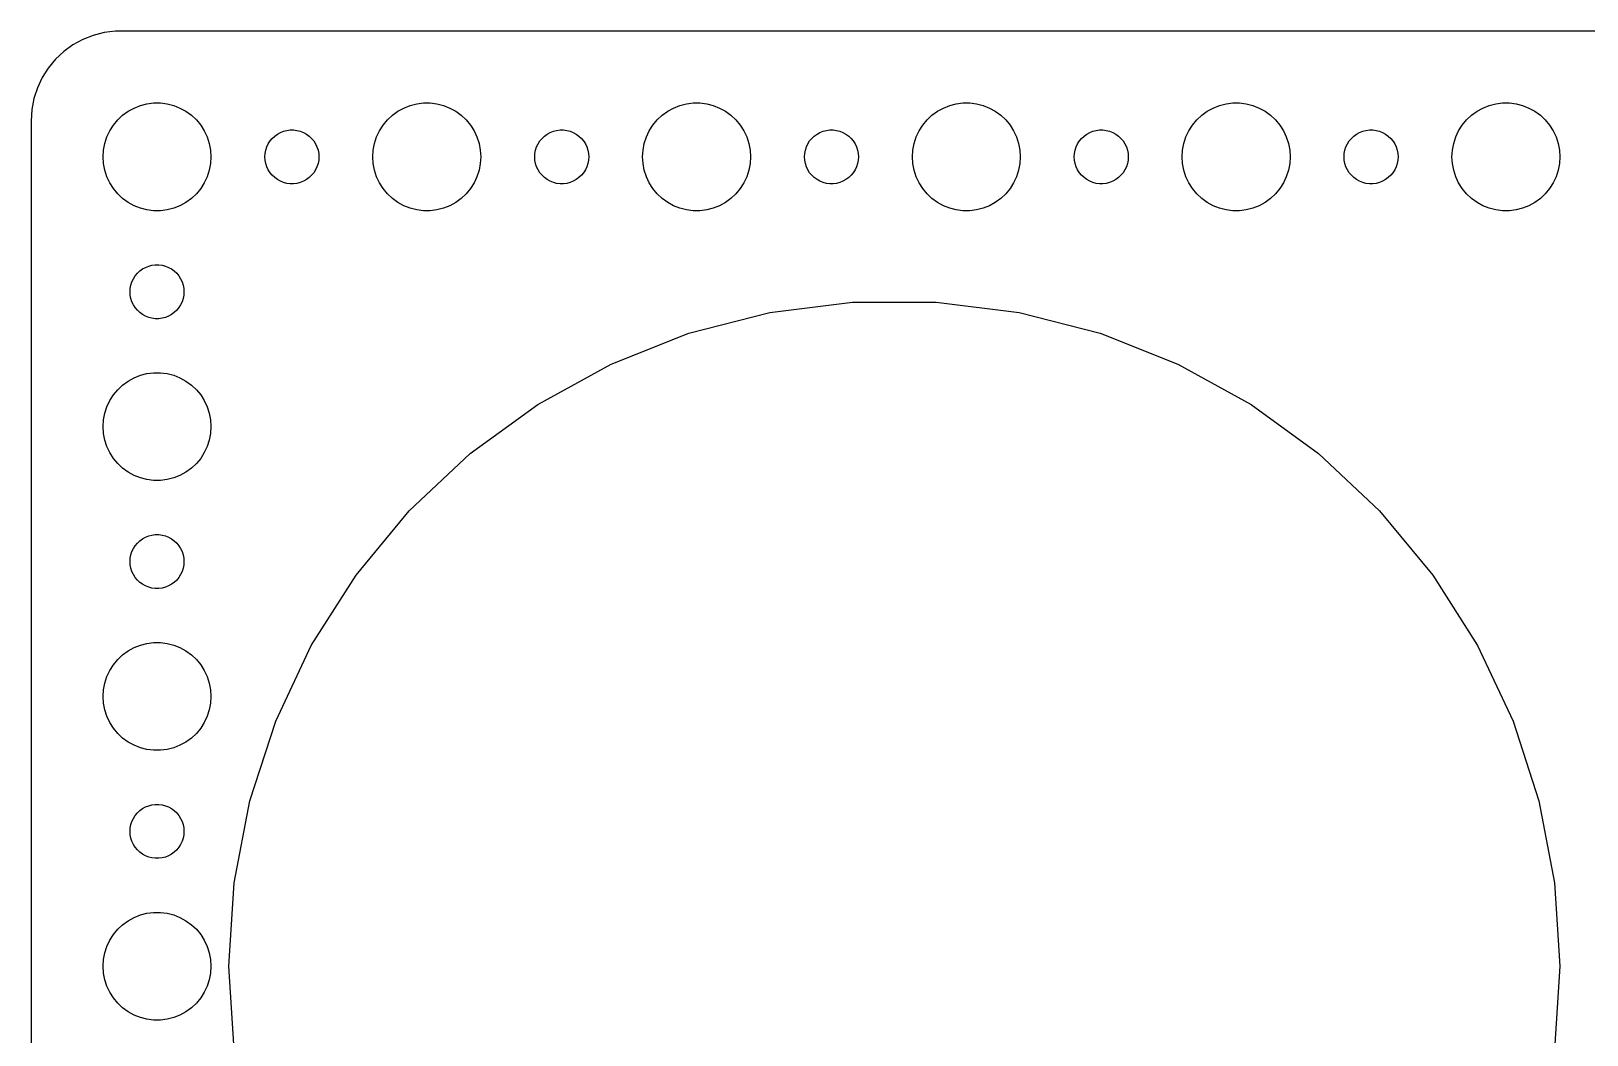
# Model space of a CAD drawing. Header units: metres. Extents: x -127 to 127, y -52 to 52.
# Drawn here: x -127 to -40.5, y -3.8 to 52 of the extents above; entities that cross this region are included whole.
import ezdxf

# ---------------------------------------------------------------- set-up
doc = ezdxf.new("R2010")
doc.units = ezdxf.units.M

msp = doc.modelspace()

# ---------------------------------------------------------------- linework, layer by layer
for p, q in [((-122.937, 51.9114), (-123.545, 51.7553)), ((-122.314, 51.9901), (-122.937, 51.9114)), ((122.314, 51.9901), (-122.314, 51.9901)), ((-124.679, 51.2216), (-125.187, 50.8526)), ((-124.129, 51.5241), (-124.679, 51.2216)), ((-123.545, 51.7553), (-124.129, 51.5241)), ((-125.645, 50.4227), (-126.045, 49.9389)), ((-125.187, 50.8526), (-125.645, 50.4227)), ((-126.382, 49.4088), (-126.649, 48.8406)), ((-126.045, 49.9389), (-126.382, 49.4088)), ((-126.649, 48.8406), (-126.843, 48.2434)), ((-126.961, 47.6267), (-127, 47)), ((-126.843, 48.2434), (-126.961, 47.6267)), ((-121.607, 47.533), (-121.277, 47.7145)), ((-121.277, 47.7145), (-120.927, 47.8532)), ((-120.927, 47.8532), (-120.562, 47.9469)), ((-120.562, 47.9469), (-120.188, 47.9941)), ((-120.188, 47.9941), (-119.812, 47.9941)), ((-119.812, 47.9941), (-119.438, 47.9469)), ((-119.438, 47.9469), (-119.073, 47.8532)), ((-119.073, 47.8532), (-118.723, 47.7145)), ((-118.723, 47.7145), (-118.393, 47.533)), ((-106.607, 47.533), (-106.277, 47.7145)), ((-106.277, 47.7145), (-105.927, 47.8532)), ((-105.927, 47.8532), (-105.562, 47.9469)), ((-105.562, 47.9469), (-105.188, 47.9941)), ((-105.188, 47.9941), (-104.812, 47.9941)), ((-104.812, 47.9941), (-104.438, 47.9469)), ((-104.438, 47.9469), (-104.073, 47.8532)), ((-104.073, 47.8532), (-103.723, 47.7145)), ((-103.723, 47.7145), (-103.393, 47.533)), ((-91.6075, 47.533), (-91.2773, 47.7145)), ((-91.2773, 47.7145), (-90.927, 47.8532)), ((-90.927, 47.8532), (-90.5621, 47.9469)), ((-90.5621, 47.9469), (-90.1884, 47.9941)), ((-90.1884, 47.9941), (-89.8116, 47.9941)), ((-89.8116, 47.9941), (-89.4379, 47.9469)), ((-89.4379, 47.9469), (-89.073, 47.8532)), ((-89.073, 47.8532), (-88.7227, 47.7145)), ((-88.7227, 47.7145), (-88.3925, 47.533)), ((-76.6075, 47.533), (-76.2773, 47.7145)), ((-76.2773, 47.7145), (-75.927, 47.8532)), ((-75.927, 47.8532), (-75.5621, 47.9469)), ((-75.5621, 47.9469), (-75.1884, 47.9941)), ((-75.1884, 47.9941), (-74.8116, 47.9941)), ((-74.8116, 47.9941), (-74.4379, 47.9469)), ((-74.4379, 47.9469), (-74.073, 47.8532)), ((-74.073, 47.8532), (-73.7227, 47.7145)), ((-73.7227, 47.7145), (-73.3925, 47.533)), ((-61.6075, 47.533), (-61.2773, 47.7145)), ((-61.2773, 47.7145), (-60.927, 47.8532)), ((-60.927, 47.8532), (-60.5621, 47.9469)), ((-60.5621, 47.9469), (-60.1884, 47.9941)), ((-60.1884, 47.9941), (-59.8116, 47.9941)), ((-59.8116, 47.9941), (-59.4379, 47.9469)), ((-59.4379, 47.9469), (-59.0729, 47.8532)), ((-59.0729, 47.8532), (-58.7227, 47.7145)), ((-58.7227, 47.7145), (-58.3925, 47.533)), ((-46.6075, 47.533), (-46.2773, 47.7145)), ((-46.2773, 47.7145), (-45.927, 47.8532)), ((-45.927, 47.8532), (-45.5621, 47.9469)), ((-45.5621, 47.9469), (-45.1884, 47.9941)), ((-45.1884, 47.9941), (-44.8116, 47.9941)), ((-44.8116, 47.9941), (-44.4379, 47.9469)), ((-44.4379, 47.9469), (-44.0729, 47.8532)), ((-44.0729, 47.8532), (-43.7227, 47.7145)), ((-43.7227, 47.7145), (-43.3925, 47.533)), ((-127, 47), (-127, -47)), ((-122.629, 46.4453), (-122.427, 46.7634)), ((-122.427, 46.7634), (-122.187, 47.0536)), ((-122.187, 47.0536), (-121.912, 47.3115)), ((-121.912, 47.3115), (-121.607, 47.533)), ((-118.393, 47.533), (-118.088, 47.3115)), ((-118.088, 47.3115), (-117.813, 47.0536)), ((-117.813, 47.0536), (-117.573, 46.7634)), ((-117.573, 46.7634), (-117.371, 46.4453)), ((-107.629, 46.4453), (-107.427, 46.7634)), ((-107.427, 46.7634), (-107.187, 47.0536)), ((-107.187, 47.0536), (-106.912, 47.3115)), ((-106.912, 47.3115), (-106.607, 47.533)), ((-103.393, 47.533), (-103.088, 47.3115)), ((-103.088, 47.3115), (-102.813, 47.0536)), ((-102.813, 47.0536), (-102.573, 46.7634)), ((-102.573, 46.7634), (-102.371, 46.4453)), ((-92.6289, 46.4453), (-92.427, 46.7634)), ((-92.427, 46.7634), (-92.1869, 47.0536)), ((-92.1869, 47.0536), (-91.9123, 47.3115)), ((-91.9123, 47.3115), (-91.6075, 47.533)), ((-88.3925, 47.533), (-88.0877, 47.3115)), ((-88.0877, 47.3115), (-87.8131, 47.0536)), ((-87.8131, 47.0536), (-87.573, 46.7634)), ((-87.573, 46.7634), (-87.3711, 46.4453)), ((-77.6289, 46.4453), (-77.427, 46.7634)), ((-77.427, 46.7634), (-77.1869, 47.0536)), ((-77.1869, 47.0536), (-76.9123, 47.3115)), ((-76.9123, 47.3115), (-76.6075, 47.533)), ((-73.3925, 47.533), (-73.0877, 47.3115)), ((-73.0877, 47.3115), (-72.8131, 47.0536)), ((-72.8131, 47.0536), (-72.573, 46.7634)), ((-72.573, 46.7634), (-72.3711, 46.4453)), ((-62.6289, 46.4453), (-62.427, 46.7634)), ((-62.427, 46.7634), (-62.1869, 47.0536)), ((-62.1869, 47.0536), (-61.9123, 47.3115)), ((-61.9123, 47.3115), (-61.6075, 47.533)), ((-58.3925, 47.533), (-58.0877, 47.3115)), ((-58.0877, 47.3115), (-57.8131, 47.0536)), ((-57.8131, 47.0536), (-57.5729, 46.7634)), ((-57.5729, 46.7634), (-57.3711, 46.4453)), ((-47.6289, 46.4453), (-47.427, 46.7634)), ((-47.427, 46.7634), (-47.1869, 47.0536)), ((-47.1869, 47.0536), (-46.9123, 47.3115)), ((-46.9123, 47.3115), (-46.6075, 47.533)), ((-43.3925, 47.533), (-43.0877, 47.3115)), ((-43.0877, 47.3115), (-42.8131, 47.0536)), ((-42.8131, 47.0536), (-42.5729, 46.7634)), ((-42.5729, 46.7634), (-42.3711, 46.4453)), ((-122.906, 45.7461), (-122.789, 46.1044)), ((-122.789, 46.1044), (-122.629, 46.4453)), ((-117.371, 46.4453), (-117.211, 46.1044)), ((-117.211, 46.1044), (-117.094, 45.7461)), ((-113.814, 45.7226), (-113.714, 45.8817)), ((-113.714, 45.8817), (-113.593, 46.0268)), ((-113.593, 46.0268), (-113.456, 46.1558)), ((-113.456, 46.1558), (-113.304, 46.2665)), ((-113.304, 46.2665), (-113.139, 46.3572)), ((-113.139, 46.3572), (-112.964, 46.4266)), ((-112.964, 46.4266), (-112.781, 46.4734)), ((-112.781, 46.4734), (-112.594, 46.497)), ((-112.594, 46.497), (-112.406, 46.497)), ((-112.406, 46.497), (-112.219, 46.4734)), ((-112.219, 46.4734), (-112.036, 46.4266)), ((-112.036, 46.4266), (-111.861, 46.3572)), ((-111.861, 46.3572), (-111.696, 46.2665)), ((-111.696, 46.2665), (-111.544, 46.1558)), ((-111.544, 46.1558), (-111.407, 46.0268)), ((-111.407, 46.0268), (-111.286, 45.8817)), ((-111.286, 45.8817), (-111.186, 45.7226)), ((-107.906, 45.7461), (-107.789, 46.1044)), ((-107.789, 46.1044), (-107.629, 46.4453)), ((-102.371, 46.4453), (-102.211, 46.1044)), ((-102.211, 46.1044), (-102.094, 45.7461)), ((-98.8145, 45.7226), (-98.7135, 45.8817)), ((-98.7135, 45.8817), (-98.5934, 46.0268)), ((-98.5934, 46.0268), (-98.4561, 46.1558)), ((-98.4561, 46.1558), (-98.3037, 46.2665)), ((-98.3037, 46.2665), (-98.1387, 46.3572)), ((-98.1387, 46.3572), (-97.9635, 46.4266)), ((-97.9635, 46.4266), (-97.7811, 46.4734)), ((-97.7811, 46.4734), (-97.5942, 46.497)), ((-97.5942, 46.497), (-97.4058, 46.497)), ((-97.4058, 46.497), (-97.2189, 46.4734)), ((-97.2189, 46.4734), (-97.0365, 46.4266)), ((-97.0365, 46.4266), (-96.8613, 46.3572)), ((-96.8613, 46.3572), (-96.6963, 46.2665)), ((-96.6963, 46.2665), (-96.5439, 46.1558)), ((-96.5439, 46.1558), (-96.4065, 46.0268)), ((-96.4065, 46.0268), (-96.2865, 45.8817)), ((-96.2865, 45.8817), (-96.1855, 45.7226)), ((-92.9057, 45.7461), (-92.7893, 46.1044)), ((-92.7893, 46.1044), (-92.6289, 46.4453)), ((-87.3711, 46.4453), (-87.2107, 46.1044)), ((-87.2107, 46.1044), (-87.0943, 45.7461)), ((-83.8145, 45.7226), (-83.7135, 45.8817)), ((-83.7135, 45.8817), (-83.5934, 46.0268)), ((-83.5934, 46.0268), (-83.4561, 46.1558)), ((-83.4561, 46.1558), (-83.3037, 46.2665)), ((-83.3037, 46.2665), (-83.1387, 46.3572)), ((-83.1387, 46.3572), (-82.9635, 46.4266)), ((-82.9635, 46.4266), (-82.7811, 46.4734)), ((-82.7811, 46.4734), (-82.5942, 46.497)), ((-82.5942, 46.497), (-82.4058, 46.497)), ((-82.4058, 46.497), (-82.2189, 46.4734)), ((-82.2189, 46.4734), (-82.0365, 46.4266)), ((-82.0365, 46.4266), (-81.8613, 46.3572)), ((-81.8613, 46.3572), (-81.6963, 46.2665)), ((-81.6963, 46.2665), (-81.5439, 46.1558)), ((-81.5439, 46.1558), (-81.4065, 46.0268)), ((-81.4065, 46.0268), (-81.2865, 45.8817)), ((-81.2865, 45.8817), (-81.1855, 45.7226)), ((-77.9057, 45.7461), (-77.7893, 46.1044)), ((-77.7893, 46.1044), (-77.6289, 46.4453)), ((-72.3711, 46.4453), (-72.2107, 46.1044)), ((-72.2107, 46.1044), (-72.0943, 45.7461)), ((-68.8145, 45.7226), (-68.7135, 45.8817)), ((-68.7135, 45.8817), (-68.5934, 46.0268)), ((-68.5934, 46.0268), (-68.4561, 46.1558)), ((-68.4561, 46.1558), (-68.3037, 46.2665)), ((-68.3037, 46.2665), (-68.1387, 46.3572)), ((-68.1387, 46.3572), (-67.9635, 46.4266)), ((-67.9635, 46.4266), (-67.7811, 46.4734)), ((-67.7811, 46.4734), (-67.5942, 46.497)), ((-67.5942, 46.497), (-67.4058, 46.497)), ((-67.4058, 46.497), (-67.2189, 46.4734)), ((-67.2189, 46.4734), (-67.0365, 46.4266)), ((-67.0365, 46.4266), (-66.8613, 46.3572)), ((-66.8613, 46.3572), (-66.6963, 46.2665)), ((-66.6963, 46.2665), (-66.5439, 46.1558)), ((-66.5439, 46.1558), (-66.4065, 46.0268)), ((-66.4065, 46.0268), (-66.2865, 45.8817)), ((-66.2865, 45.8817), (-66.1855, 45.7226)), ((-62.9057, 45.7461), (-62.7893, 46.1044)), ((-62.7893, 46.1044), (-62.6289, 46.4453)), ((-57.3711, 46.4453), (-57.2107, 46.1044)), ((-57.2107, 46.1044), (-57.0942, 45.7461)), ((-53.8145, 45.7226), (-53.7135, 45.8817)), ((-53.7135, 45.8817), (-53.5934, 46.0268)), ((-53.5934, 46.0268), (-53.4561, 46.1558)), ((-53.4561, 46.1558), (-53.3037, 46.2665)), ((-53.3037, 46.2665), (-53.1387, 46.3572)), ((-53.1387, 46.3572), (-52.9635, 46.4266)), ((-52.9635, 46.4266), (-52.7811, 46.4734)), ((-52.7811, 46.4734), (-52.5942, 46.497)), ((-52.5942, 46.497), (-52.4058, 46.497)), ((-52.4058, 46.497), (-52.2189, 46.4734)), ((-52.2189, 46.4734), (-52.0365, 46.4266)), ((-52.0365, 46.4266), (-51.8613, 46.3572)), ((-51.8613, 46.3572), (-51.6963, 46.2665)), ((-51.6963, 46.2665), (-51.5439, 46.1558)), ((-51.5439, 46.1558), (-51.4065, 46.0268)), ((-51.4065, 46.0268), (-51.2865, 45.8817)), ((-51.2865, 45.8817), (-51.1855, 45.7226)), ((-47.9057, 45.7461), (-47.7893, 46.1044)), ((-47.7893, 46.1044), (-47.6289, 46.4453)), ((-42.3711, 46.4453), (-42.2107, 46.1044)), ((-42.2107, 46.1044), (-42.0942, 45.7461)), ((-123, 45), (-122.976, 45.376)), ((-122.976, 44.624), (-123, 45)), ((-122.976, 45.376), (-122.906, 45.7461)), ((-117.094, 45.7461), (-117.024, 45.376)), ((-117.024, 45.376), (-117, 45)), ((-117, 45), (-117.024, 44.624)), ((-114, 45), (-113.988, 45.188)), ((-113.988, 44.812), (-114, 45)), ((-113.988, 45.188), (-113.953, 45.373)), ((-113.953, 45.373), (-113.895, 45.5522)), ((-113.895, 45.5522), (-113.814, 45.7226)), ((-111.186, 45.7226), (-111.105, 45.5522)), ((-111.105, 45.5522), (-111.047, 45.373)), ((-111.047, 45.373), (-111.012, 45.188)), ((-111.012, 45.188), (-111, 45)), ((-111, 45), (-111.012, 44.812)), ((-108, 45), (-107.976, 45.376)), ((-107.976, 44.624), (-108, 45)), ((-107.976, 45.376), (-107.906, 45.7461)), ((-102.094, 45.7461), (-102.024, 45.376)), ((-102.024, 45.376), (-102, 45)), ((-102, 45), (-102.024, 44.624)), ((-99, 45), (-98.9882, 45.188)), ((-98.9882, 44.812), (-99, 45)), ((-98.9882, 45.188), (-98.9529, 45.373)), ((-98.9529, 45.373), (-98.8947, 45.5522)), ((-98.8947, 45.5522), (-98.8145, 45.7226)), ((-96.1855, 45.7226), (-96.1053, 45.5522)), ((-96.1053, 45.5522), (-96.0471, 45.373)), ((-96.0471, 45.373), (-96.0118, 45.188)), ((-96.0118, 45.188), (-96, 45)), ((-96, 45), (-96.0118, 44.812)), ((-93, 45), (-92.9763, 45.376)), ((-92.9763, 44.624), (-93, 45)), ((-92.9763, 45.376), (-92.9057, 45.7461)), ((-87.0943, 45.7461), (-87.0237, 45.376)), ((-87.0237, 45.376), (-87, 45)), ((-87, 45), (-87.0237, 44.624)), ((-84, 45), (-83.9882, 45.188)), ((-83.9882, 44.812), (-84, 45)), ((-83.9882, 45.188), (-83.9529, 45.373)), ((-83.9529, 45.373), (-83.8947, 45.5522)), ((-83.8947, 45.5522), (-83.8145, 45.7226)), ((-81.1855, 45.7226), (-81.1053, 45.5522)), ((-81.1053, 45.5522), (-81.0471, 45.373)), ((-81.0471, 45.373), (-81.0118, 45.188)), ((-81.0118, 45.188), (-81, 45)), ((-81, 45), (-81.0118, 44.812)), ((-78, 45), (-77.9763, 45.376)), ((-77.9763, 44.624), (-78, 45)), ((-77.9763, 45.376), (-77.9057, 45.7461)), ((-72.0943, 45.7461), (-72.0237, 45.376)), ((-72.0237, 45.376), (-72, 45)), ((-72, 45), (-72.0237, 44.624)), ((-69, 45), (-68.9882, 45.188)), ((-68.9882, 44.812), (-69, 45)), ((-68.9882, 45.188), (-68.9529, 45.373)), ((-68.9529, 45.373), (-68.8947, 45.5522)), ((-68.8947, 45.5522), (-68.8145, 45.7226)), ((-66.1855, 45.7226), (-66.1053, 45.5522)), ((-66.1053, 45.5522), (-66.0471, 45.373)), ((-66.0471, 45.373), (-66.0118, 45.188)), ((-66.0118, 45.188), (-66, 45)), ((-66, 45), (-66.0118, 44.812)), ((-63, 45), (-62.9763, 45.376)), ((-62.9763, 44.624), (-63, 45)), ((-62.9763, 45.376), (-62.9057, 45.7461)), ((-57.0942, 45.7461), (-57.0237, 45.376)), ((-57.0237, 45.376), (-57, 45)), ((-57, 45), (-57.0237, 44.624)), ((-54, 45), (-53.9882, 45.188)), ((-53.9882, 44.812), (-54, 45)), ((-53.9882, 45.188), (-53.9529, 45.373)), ((-53.9529, 45.373), (-53.8947, 45.5522)), ((-53.8947, 45.5522), (-53.8145, 45.7226)), ((-51.1855, 45.7226), (-51.1053, 45.5522)), ((-51.1053, 45.5522), (-51.0471, 45.373)), ((-51.0471, 45.373), (-51.0118, 45.188)), ((-51.0118, 45.188), (-51, 45)), ((-51, 45), (-51.0118, 44.812)), ((-48, 45), (-47.9763, 45.376)), ((-47.9763, 44.624), (-48, 45)), ((-47.9763, 45.376), (-47.9057, 45.7461)), ((-42.0942, 45.7461), (-42.0237, 45.376)), ((-42.0237, 45.376), (-42, 45)), ((-42, 45), (-42.0237, 44.624)), ((-122.906, 44.2539), (-122.976, 44.624)), ((-122.789, 43.8956), (-122.906, 44.2539)), ((-117.094, 44.2539), (-117.211, 43.8956)), ((-117.024, 44.624), (-117.094, 44.2539)), ((-113.953, 44.627), (-113.988, 44.812)), ((-113.895, 44.4478), (-113.953, 44.627)), ((-113.814, 44.2774), (-113.895, 44.4478)), ((-113.714, 44.1183), (-113.814, 44.2774)), ((-113.593, 43.9732), (-113.714, 44.1183)), ((-111.286, 44.1183), (-111.407, 43.9732)), ((-111.186, 44.2774), (-111.286, 44.1183)), ((-111.105, 44.4478), (-111.186, 44.2774)), ((-111.047, 44.627), (-111.105, 44.4478)), ((-111.012, 44.812), (-111.047, 44.627)), ((-107.906, 44.2539), (-107.976, 44.624)), ((-107.789, 43.8956), (-107.906, 44.2539)), ((-102.094, 44.2539), (-102.211, 43.8956)), ((-102.024, 44.624), (-102.094, 44.2539)), ((-98.9529, 44.627), (-98.9882, 44.812)), ((-98.8947, 44.4478), (-98.9529, 44.627)), ((-98.8145, 44.2774), (-98.8947, 44.4478)), ((-98.7135, 44.1183), (-98.8145, 44.2774)), ((-98.5934, 43.9732), (-98.7135, 44.1183)), ((-96.2865, 44.1183), (-96.4065, 43.9732)), ((-96.1855, 44.2774), (-96.2865, 44.1183)), ((-96.1053, 44.4478), (-96.1855, 44.2774)), ((-96.0471, 44.627), (-96.1053, 44.4478)), ((-96.0118, 44.812), (-96.0471, 44.627)), ((-92.9057, 44.2539), (-92.9763, 44.624)), ((-92.7893, 43.8956), (-92.9057, 44.2539)), ((-87.0943, 44.2539), (-87.2107, 43.8956)), ((-87.0237, 44.624), (-87.0943, 44.2539)), ((-83.9529, 44.627), (-83.9882, 44.812)), ((-83.8947, 44.4478), (-83.9529, 44.627)), ((-83.8145, 44.2774), (-83.8947, 44.4478)), ((-83.7135, 44.1183), (-83.8145, 44.2774)), ((-83.5934, 43.9732), (-83.7135, 44.1183)), ((-81.2865, 44.1183), (-81.4065, 43.9732)), ((-81.1855, 44.2774), (-81.2865, 44.1183)), ((-81.1053, 44.4478), (-81.1855, 44.2774)), ((-81.0471, 44.627), (-81.1053, 44.4478)), ((-81.0118, 44.812), (-81.0471, 44.627)), ((-77.9057, 44.2539), (-77.9763, 44.624)), ((-77.7893, 43.8956), (-77.9057, 44.2539)), ((-72.0943, 44.2539), (-72.2107, 43.8956)), ((-72.0237, 44.624), (-72.0943, 44.2539)), ((-68.9529, 44.627), (-68.9882, 44.812)), ((-68.8947, 44.4478), (-68.9529, 44.627)), ((-68.8145, 44.2774), (-68.8947, 44.4478)), ((-68.7135, 44.1183), (-68.8145, 44.2774)), ((-68.5934, 43.9732), (-68.7135, 44.1183)), ((-66.2865, 44.1183), (-66.4065, 43.9732)), ((-66.1855, 44.2774), (-66.2865, 44.1183)), ((-66.1053, 44.4478), (-66.1855, 44.2774)), ((-66.0471, 44.627), (-66.1053, 44.4478)), ((-66.0118, 44.812), (-66.0471, 44.627)), ((-62.9057, 44.2539), (-62.9763, 44.624)), ((-62.7893, 43.8956), (-62.9057, 44.2539)), ((-57.0942, 44.2539), (-57.2107, 43.8956)), ((-57.0237, 44.624), (-57.0942, 44.2539)), ((-53.9529, 44.627), (-53.9882, 44.812)), ((-53.8947, 44.4478), (-53.9529, 44.627)), ((-53.8145, 44.2774), (-53.8947, 44.4478)), ((-53.7135, 44.1183), (-53.8145, 44.2774)), ((-53.5934, 43.9732), (-53.7135, 44.1183)), ((-51.2865, 44.1183), (-51.4065, 43.9732)), ((-51.1855, 44.2774), (-51.2865, 44.1183)), ((-51.1053, 44.4478), (-51.1855, 44.2774)), ((-51.0471, 44.627), (-51.1053, 44.4478)), ((-51.0118, 44.812), (-51.0471, 44.627)), ((-47.9057, 44.2539), (-47.9763, 44.624)), ((-47.7893, 43.8956), (-47.9057, 44.2539)), ((-42.0942, 44.2539), (-42.2107, 43.8956)), ((-42.0237, 44.624), (-42.0942, 44.2539)), ((-122.629, 43.5547), (-122.789, 43.8956)), ((-122.427, 43.2366), (-122.629, 43.5547)), ((-117.371, 43.5547), (-117.573, 43.2366)), ((-117.211, 43.8956), (-117.371, 43.5547)), ((-113.456, 43.8442), (-113.593, 43.9732)), ((-113.304, 43.7335), (-113.456, 43.8442)), ((-113.139, 43.6428), (-113.304, 43.7335)), ((-112.964, 43.5734), (-113.139, 43.6428)), ((-112.781, 43.5266), (-112.964, 43.5734)), ((-112.594, 43.503), (-112.781, 43.5266)), ((-112.406, 43.503), (-112.594, 43.503)), ((-112.219, 43.5266), (-112.406, 43.503)), ((-112.036, 43.5734), (-112.219, 43.5266)), ((-111.861, 43.6428), (-112.036, 43.5734)), ((-111.696, 43.7335), (-111.861, 43.6428)), ((-111.544, 43.8442), (-111.696, 43.7335)), ((-111.407, 43.9732), (-111.544, 43.8442)), ((-107.629, 43.5547), (-107.789, 43.8956)), ((-107.427, 43.2366), (-107.629, 43.5547)), ((-102.371, 43.5547), (-102.573, 43.2366)), ((-102.211, 43.8956), (-102.371, 43.5547)), ((-98.4561, 43.8442), (-98.5934, 43.9732)), ((-98.3037, 43.7335), (-98.4561, 43.8442)), ((-98.1387, 43.6428), (-98.3037, 43.7335)), ((-97.9635, 43.5734), (-98.1387, 43.6428)), ((-97.7811, 43.5266), (-97.9635, 43.5734)), ((-97.5942, 43.503), (-97.7811, 43.5266)), ((-97.4058, 43.503), (-97.5942, 43.503)), ((-97.2189, 43.5266), (-97.4058, 43.503)), ((-97.0365, 43.5734), (-97.2189, 43.5266)), ((-96.8613, 43.6428), (-97.0365, 43.5734)), ((-96.6963, 43.7335), (-96.8613, 43.6428)), ((-96.5439, 43.8442), (-96.6963, 43.7335)), ((-96.4065, 43.9732), (-96.5439, 43.8442)), ((-92.6289, 43.5547), (-92.7893, 43.8956)), ((-92.427, 43.2366), (-92.6289, 43.5547)), ((-87.3711, 43.5547), (-87.573, 43.2366)), ((-87.2107, 43.8956), (-87.3711, 43.5547)), ((-83.4561, 43.8442), (-83.5934, 43.9732)), ((-83.3037, 43.7335), (-83.4561, 43.8442)), ((-83.1387, 43.6428), (-83.3037, 43.7335)), ((-82.9635, 43.5734), (-83.1387, 43.6428)), ((-82.7811, 43.5266), (-82.9635, 43.5734)), ((-82.5942, 43.503), (-82.7811, 43.5266)), ((-82.4058, 43.503), (-82.5942, 43.503)), ((-82.2189, 43.5266), (-82.4058, 43.503)), ((-82.0365, 43.5734), (-82.2189, 43.5266)), ((-81.8613, 43.6428), (-82.0365, 43.5734)), ((-81.6963, 43.7335), (-81.8613, 43.6428)), ((-81.5439, 43.8442), (-81.6963, 43.7335)), ((-81.4065, 43.9732), (-81.5439, 43.8442)), ((-77.6289, 43.5547), (-77.7893, 43.8956)), ((-77.427, 43.2366), (-77.6289, 43.5547)), ((-72.3711, 43.5547), (-72.573, 43.2366)), ((-72.2107, 43.8956), (-72.3711, 43.5547)), ((-68.4561, 43.8442), (-68.5934, 43.9732)), ((-68.3037, 43.7335), (-68.4561, 43.8442)), ((-68.1387, 43.6428), (-68.3037, 43.7335)), ((-67.9635, 43.5734), (-68.1387, 43.6428)), ((-67.7811, 43.5266), (-67.9635, 43.5734)), ((-67.5942, 43.503), (-67.7811, 43.5266)), ((-67.4058, 43.503), (-67.5942, 43.503)), ((-67.2189, 43.5266), (-67.4058, 43.503)), ((-67.0365, 43.5734), (-67.2189, 43.5266)), ((-66.8613, 43.6428), (-67.0365, 43.5734)), ((-66.6963, 43.7335), (-66.8613, 43.6428)), ((-66.5439, 43.8442), (-66.6963, 43.7335)), ((-66.4065, 43.9732), (-66.5439, 43.8442)), ((-62.6289, 43.5547), (-62.7893, 43.8956)), ((-62.427, 43.2366), (-62.6289, 43.5547)), ((-57.3711, 43.5547), (-57.5729, 43.2366)), ((-57.2107, 43.8956), (-57.3711, 43.5547)), ((-53.4561, 43.8442), (-53.5934, 43.9732)), ((-53.3037, 43.7335), (-53.4561, 43.8442)), ((-53.1387, 43.6428), (-53.3037, 43.7335)), ((-52.9635, 43.5734), (-53.1387, 43.6428)), ((-52.7811, 43.5266), (-52.9635, 43.5734)), ((-52.5942, 43.503), (-52.7811, 43.5266)), ((-52.4058, 43.503), (-52.5942, 43.503)), ((-52.2189, 43.5266), (-52.4058, 43.503)), ((-52.0365, 43.5734), (-52.2189, 43.5266)), ((-51.8613, 43.6428), (-52.0365, 43.5734)), ((-51.6963, 43.7335), (-51.8613, 43.6428)), ((-51.5439, 43.8442), (-51.6963, 43.7335)), ((-51.4065, 43.9732), (-51.5439, 43.8442)), ((-47.6289, 43.5547), (-47.7893, 43.8956)), ((-47.427, 43.2366), (-47.6289, 43.5547)), ((-42.3711, 43.5547), (-42.5729, 43.2366)), ((-42.2107, 43.8956), (-42.3711, 43.5547)), ((-122.187, 42.9464), (-122.427, 43.2366)), ((-121.912, 42.6885), (-122.187, 42.9464)), ((-121.607, 42.467), (-121.912, 42.6885)), ((-121.277, 42.2855), (-121.607, 42.467)), ((-118.393, 42.467), (-118.723, 42.2855)), ((-118.088, 42.6885), (-118.393, 42.467)), ((-117.813, 42.9464), (-118.088, 42.6885)), ((-117.573, 43.2366), (-117.813, 42.9464)), ((-107.187, 42.9464), (-107.427, 43.2366)), ((-106.912, 42.6885), (-107.187, 42.9464)), ((-106.607, 42.467), (-106.912, 42.6885)), ((-106.277, 42.2855), (-106.607, 42.467)), ((-103.393, 42.467), (-103.723, 42.2855)), ((-103.088, 42.6885), (-103.393, 42.467)), ((-102.813, 42.9464), (-103.088, 42.6885)), ((-102.573, 43.2366), (-102.813, 42.9464)), ((-92.1869, 42.9464), (-92.427, 43.2366)), ((-91.9123, 42.6885), (-92.1869, 42.9464)), ((-91.6075, 42.467), (-91.9123, 42.6885)), ((-91.2773, 42.2855), (-91.6075, 42.467)), ((-88.3925, 42.467), (-88.7227, 42.2855)), ((-88.0877, 42.6885), (-88.3925, 42.467)), ((-87.8131, 42.9464), (-88.0877, 42.6885)), ((-87.573, 43.2366), (-87.8131, 42.9464)), ((-77.1869, 42.9464), (-77.427, 43.2366)), ((-76.9123, 42.6885), (-77.1869, 42.9464)), ((-76.6075, 42.467), (-76.9123, 42.6885)), ((-76.2773, 42.2855), (-76.6075, 42.467)), ((-73.3925, 42.467), (-73.7227, 42.2855)), ((-73.0877, 42.6885), (-73.3925, 42.467)), ((-72.8131, 42.9464), (-73.0877, 42.6885)), ((-72.573, 43.2366), (-72.8131, 42.9464)), ((-62.1869, 42.9464), (-62.427, 43.2366)), ((-61.9123, 42.6885), (-62.1869, 42.9464)), ((-61.6075, 42.467), (-61.9123, 42.6885)), ((-61.2773, 42.2855), (-61.6075, 42.467)), ((-58.3925, 42.467), (-58.7227, 42.2855)), ((-58.0877, 42.6885), (-58.3925, 42.467)), ((-57.8131, 42.9464), (-58.0877, 42.6885)), ((-57.5729, 43.2366), (-57.8131, 42.9464)), ((-47.1869, 42.9464), (-47.427, 43.2366)), ((-46.9123, 42.6885), (-47.1869, 42.9464)), ((-46.6075, 42.467), (-46.9123, 42.6885)), ((-46.2773, 42.2855), (-46.6075, 42.467)), ((-43.3925, 42.467), (-43.7227, 42.2855)), ((-43.0877, 42.6885), (-43.3925, 42.467)), ((-42.8131, 42.9464), (-43.0877, 42.6885)), ((-42.5729, 43.2366), (-42.8131, 42.9464)), ((-120.927, 42.1468), (-121.277, 42.2855)), ((-120.562, 42.0531), (-120.927, 42.1468)), ((-120.188, 42.0059), (-120.562, 42.0531)), ((-119.812, 42.0059), (-120.188, 42.0059)), ((-119.438, 42.0531), (-119.812, 42.0059)), ((-119.073, 42.1468), (-119.438, 42.0531)), ((-118.723, 42.2855), (-119.073, 42.1468)), ((-105.927, 42.1468), (-106.277, 42.2855)), ((-105.562, 42.0531), (-105.927, 42.1468)), ((-105.188, 42.0059), (-105.562, 42.0531)), ((-104.812, 42.0059), (-105.188, 42.0059)), ((-104.438, 42.0531), (-104.812, 42.0059)), ((-104.073, 42.1468), (-104.438, 42.0531)), ((-103.723, 42.2855), (-104.073, 42.1468)), ((-90.927, 42.1468), (-91.2773, 42.2855)), ((-90.5621, 42.0531), (-90.927, 42.1468)), ((-90.1884, 42.0059), (-90.5621, 42.0531)), ((-89.8116, 42.0059), (-90.1884, 42.0059)), ((-89.4379, 42.0531), (-89.8116, 42.0059)), ((-89.073, 42.1468), (-89.4379, 42.0531)), ((-88.7227, 42.2855), (-89.073, 42.1468)), ((-75.927, 42.1468), (-76.2773, 42.2855)), ((-75.5621, 42.0531), (-75.927, 42.1468)), ((-75.1884, 42.0059), (-75.5621, 42.0531)), ((-74.8116, 42.0059), (-75.1884, 42.0059)), ((-74.4379, 42.0531), (-74.8116, 42.0059)), ((-74.073, 42.1468), (-74.4379, 42.0531)), ((-73.7227, 42.2855), (-74.073, 42.1468)), ((-60.927, 42.1468), (-61.2773, 42.2855)), ((-60.5621, 42.0531), (-60.927, 42.1468)), ((-60.1884, 42.0059), (-60.5621, 42.0531)), ((-59.8116, 42.0059), (-60.1884, 42.0059)), ((-59.4379, 42.0531), (-59.8116, 42.0059)), ((-59.0729, 42.1468), (-59.4379, 42.0531)), ((-58.7227, 42.2855), (-59.0729, 42.1468)), ((-45.927, 42.1468), (-46.2773, 42.2855)), ((-45.5621, 42.0531), (-45.927, 42.1468)), ((-45.1884, 42.0059), (-45.5621, 42.0531)), ((-44.8116, 42.0059), (-45.1884, 42.0059)), ((-44.4379, 42.0531), (-44.8116, 42.0059)), ((-44.0729, 42.1468), (-44.4379, 42.0531)), ((-43.7227, 42.2855), (-44.0729, 42.1468)), ((-120.639, 38.8572), (-120.464, 38.9266)), ((-120.464, 38.9266), (-120.281, 38.9734)), ((-120.281, 38.9734), (-120.094, 38.997)), ((-120.094, 38.997), (-119.906, 38.997)), ((-119.906, 38.997), (-119.719, 38.9734)), ((-119.719, 38.9734), (-119.536, 38.9266)), ((-119.536, 38.9266), (-119.361, 38.8572)), ((-121.395, 38.0522), (-121.314, 38.2226)), ((-121.314, 38.2226), (-121.214, 38.3817)), ((-121.214, 38.3817), (-121.093, 38.5268)), ((-121.093, 38.5268), (-120.956, 38.6558)), ((-120.956, 38.6558), (-120.804, 38.7665)), ((-120.804, 38.7665), (-120.639, 38.8572)), ((-119.361, 38.8572), (-119.196, 38.7665)), ((-119.196, 38.7665), (-119.044, 38.6558)), ((-119.044, 38.6558), (-118.907, 38.5268)), ((-118.907, 38.5268), (-118.786, 38.3817)), ((-118.786, 38.3817), (-118.686, 38.2226)), ((-118.686, 38.2226), (-118.605, 38.0522)), ((-121.5, 37.5), (-121.488, 37.688)), ((-121.488, 37.312), (-121.5, 37.5)), ((-121.488, 37.688), (-121.453, 37.873)), ((-121.453, 37.127), (-121.488, 37.312)), ((-121.453, 37.873), (-121.395, 38.0522)), ((-118.605, 38.0522), (-118.547, 37.873)), ((-118.547, 37.873), (-118.512, 37.688)), ((-118.512, 37.312), (-118.547, 37.127)), ((-118.512, 37.688), (-118.5, 37.5)), ((-118.5, 37.5), (-118.512, 37.312)), ((-121.395, 36.9478), (-121.453, 37.127)), ((-121.314, 36.7774), (-121.395, 36.9478)), ((-121.214, 36.6183), (-121.314, 36.7774)), ((-121.093, 36.4732), (-121.214, 36.6183)), ((-120.956, 36.3442), (-121.093, 36.4732)), ((-120.804, 36.2335), (-120.956, 36.3442)), ((-119.044, 36.3442), (-119.196, 36.2335)), ((-118.907, 36.4732), (-119.044, 36.3442)), ((-118.786, 36.6183), (-118.907, 36.4732)), ((-118.686, 36.7774), (-118.786, 36.6183)), ((-118.605, 36.9478), (-118.686, 36.7774)), ((-118.547, 37.127), (-118.605, 36.9478)), ((-90.4336, 35.1891), (-85.9331, 36.3446)), ((-85.9331, 36.3446), (-81.3232, 36.927)), ((-81.3232, 36.927), (-76.6767, 36.927)), ((-76.6767, 36.927), (-72.0669, 36.3446)), ((-72.0669, 36.3446), (-67.5664, 35.1891)), ((-120.639, 36.1428), (-120.804, 36.2335)), ((-120.464, 36.0734), (-120.639, 36.1428)), ((-120.281, 36.0266), (-120.464, 36.0734)), ((-120.094, 36.003), (-120.281, 36.0266)), ((-119.906, 36.003), (-120.094, 36.003)), ((-119.719, 36.0266), (-119.906, 36.003)), ((-119.536, 36.0734), (-119.719, 36.0266)), ((-119.361, 36.1428), (-119.536, 36.0734)), ((-119.196, 36.2335), (-119.361, 36.1428)), ((-94.7538, 33.4786), (-90.4336, 35.1891)), ((-67.5664, 35.1891), (-63.2462, 33.4786)), ((-120.927, 32.8532), (-120.562, 32.9469)), ((-120.562, 32.9469), (-120.188, 32.9941)), ((-120.188, 32.9941), (-119.812, 32.9941)), ((-119.812, 32.9941), (-119.438, 32.9469)), ((-119.438, 32.9469), (-119.073, 32.8532)), ((-98.8256, 31.2401), (-94.7538, 33.4786)), ((-63.2462, 33.4786), (-59.1744, 31.2401)), ((-122.427, 31.7634), (-122.187, 32.0536)), ((-122.187, 32.0536), (-121.912, 32.3115)), ((-121.912, 32.3115), (-121.607, 32.533)), ((-121.607, 32.533), (-121.277, 32.7145)), ((-121.277, 32.7145), (-120.927, 32.8532)), ((-119.073, 32.8532), (-118.723, 32.7145)), ((-118.723, 32.7145), (-118.393, 32.533)), ((-118.393, 32.533), (-118.088, 32.3115)), ((-118.088, 32.3115), (-117.813, 32.0536)), ((-117.813, 32.0536), (-117.573, 31.7634)), ((-122.789, 31.1044), (-122.629, 31.4453)), ((-122.629, 31.4453), (-122.427, 31.7634)), ((-117.573, 31.7634), (-117.371, 31.4453)), ((-117.371, 31.4453), (-117.211, 31.1044)), ((-102.585, 28.509), (-98.8256, 31.2401)), ((-59.1744, 31.2401), (-55.4153, 28.509)), ((-123, 30), (-122.976, 30.376)), ((-122.976, 30.376), (-122.906, 30.7461)), ((-122.906, 30.7461), (-122.789, 31.1044)), ((-117.211, 31.1044), (-117.094, 30.7461)), ((-117.094, 30.7461), (-117.024, 30.376)), ((-117.024, 30.376), (-117, 30)), ((-122.976, 29.624), (-123, 30)), ((-122.906, 29.2539), (-122.976, 29.624)), ((-117.024, 29.624), (-117.094, 29.2539)), ((-117, 30), (-117.024, 29.624)), ((-122.789, 28.8956), (-122.906, 29.2539)), ((-122.629, 28.5547), (-122.789, 28.8956)), ((-122.427, 28.2366), (-122.629, 28.5547)), ((-117.371, 28.5547), (-117.573, 28.2366)), ((-117.211, 28.8956), (-117.371, 28.5547)), ((-117.094, 29.2539), (-117.211, 28.8956)), ((-122.187, 27.9464), (-122.427, 28.2366)), ((-121.912, 27.6884), (-122.187, 27.9464)), ((-121.607, 27.467), (-121.912, 27.6884)), ((-118.088, 27.6884), (-118.393, 27.467)), ((-117.813, 27.9464), (-118.088, 27.6884)), ((-117.573, 28.2366), (-117.813, 27.9464)), ((-105.972, 25.3282), (-102.585, 28.509)), ((-55.4153, 28.509), (-52.0282, 25.3282)), ((-121.277, 27.2855), (-121.607, 27.467)), ((-120.927, 27.1468), (-121.277, 27.2855)), ((-120.562, 27.0531), (-120.927, 27.1468)), ((-120.188, 27.0059), (-120.562, 27.0531)), ((-119.812, 27.0059), (-120.188, 27.0059)), ((-119.438, 27.0531), (-119.812, 27.0059)), ((-119.073, 27.1468), (-119.438, 27.0531)), ((-118.723, 27.2855), (-119.073, 27.1468)), ((-118.393, 27.467), (-118.723, 27.2855)), ((-108.934, 21.748), (-105.972, 25.3282)), ((-52.0282, 25.3282), (-49.0664, 21.748)), ((-121.314, 23.2226), (-121.214, 23.3817)), ((-121.214, 23.3817), (-121.093, 23.5268)), ((-121.093, 23.5268), (-120.956, 23.6558)), ((-120.956, 23.6558), (-120.804, 23.7665)), ((-120.804, 23.7665), (-120.639, 23.8572)), ((-120.639, 23.8572), (-120.464, 23.9266)), ((-120.464, 23.9266), (-120.281, 23.9734)), ((-120.281, 23.9734), (-120.094, 23.997)), ((-120.094, 23.997), (-119.906, 23.997)), ((-119.906, 23.997), (-119.719, 23.9734)), ((-119.719, 23.9734), (-119.536, 23.9266)), ((-119.536, 23.9266), (-119.361, 23.8572)), ((-119.361, 23.8572), (-119.196, 23.7665)), ((-119.196, 23.7665), (-119.044, 23.6558)), ((-119.044, 23.6558), (-118.907, 23.5268)), ((-118.907, 23.5268), (-118.786, 23.3817)), ((-118.786, 23.3817), (-118.686, 23.2226)), ((-121.5, 22.5), (-121.488, 22.688)), ((-121.488, 22.312), (-121.5, 22.5)), ((-121.488, 22.688), (-121.453, 22.873)), ((-121.453, 22.873), (-121.395, 23.0522)), ((-121.395, 23.0522), (-121.314, 23.2226)), ((-118.686, 23.2226), (-118.605, 23.0522)), ((-118.605, 23.0522), (-118.547, 22.873)), ((-118.547, 22.873), (-118.512, 22.688)), ((-118.512, 22.688), (-118.5, 22.5)), ((-118.5, 22.5), (-118.512, 22.312)), ((-121.453, 22.127), (-121.488, 22.312)), ((-121.395, 21.9478), (-121.453, 22.127)), ((-121.314, 21.7774), (-121.395, 21.9478)), ((-121.214, 21.6183), (-121.314, 21.7774)), ((-118.686, 21.7774), (-118.786, 21.6183)), ((-118.605, 21.9478), (-118.686, 21.7774)), ((-118.547, 22.127), (-118.605, 21.9478)), ((-118.512, 22.312), (-118.547, 22.127)), ((-111.423, 17.8249), (-108.934, 21.748)), ((-49.0664, 21.748), (-46.5766, 17.8249)), ((-121.093, 21.4732), (-121.214, 21.6183)), ((-120.956, 21.3442), (-121.093, 21.4732)), ((-120.804, 21.2335), (-120.956, 21.3442)), ((-120.639, 21.1427), (-120.804, 21.2335)), ((-120.464, 21.0734), (-120.639, 21.1427)), ((-120.281, 21.0266), (-120.464, 21.0734)), ((-120.094, 21.003), (-120.281, 21.0266)), ((-119.906, 21.003), (-120.094, 21.003)), ((-119.719, 21.0266), (-119.906, 21.003)), ((-119.536, 21.0734), (-119.719, 21.0266)), ((-119.361, 21.1427), (-119.536, 21.0734)), ((-119.196, 21.2335), (-119.361, 21.1427)), ((-119.044, 21.3442), (-119.196, 21.2335)), ((-118.907, 21.4732), (-119.044, 21.3442)), ((-118.786, 21.6183), (-118.907, 21.4732)), ((-122.187, 17.0536), (-121.912, 17.3115)), ((-121.912, 17.3115), (-121.607, 17.533)), ((-121.607, 17.533), (-121.277, 17.7145)), ((-121.277, 17.7145), (-120.927, 17.8532)), ((-120.927, 17.8532), (-120.562, 17.9469)), ((-120.562, 17.9469), (-120.188, 17.9941)), ((-120.188, 17.9941), (-119.812, 17.9941)), ((-119.812, 17.9941), (-119.438, 17.9469)), ((-119.438, 17.9469), (-119.073, 17.8532)), ((-119.073, 17.8532), (-118.723, 17.7145)), ((-118.723, 17.7145), (-118.393, 17.533)), ((-118.393, 17.533), (-118.088, 17.3115)), ((-118.088, 17.3115), (-117.813, 17.0536)), ((-113.402, 13.6206), (-111.423, 17.8249)), ((-46.5766, 17.8249), (-44.5983, 13.6206)), ((-122.789, 16.1044), (-122.629, 16.4453)), ((-122.629, 16.4453), (-122.427, 16.7634)), ((-122.427, 16.7634), (-122.187, 17.0536)), ((-117.813, 17.0536), (-117.573, 16.7634)), ((-117.573, 16.7634), (-117.371, 16.4453)), ((-117.371, 16.4453), (-117.211, 16.1044)), ((-122.976, 15.376), (-122.906, 15.7461)), ((-122.906, 15.7461), (-122.789, 16.1044)), ((-117.211, 16.1044), (-117.094, 15.7461)), ((-117.094, 15.7461), (-117.024, 15.376)), ((-123, 15), (-122.976, 15.376)), ((-122.976, 14.624), (-123, 15)), ((-117.024, 15.376), (-117, 15)), ((-117, 15), (-117.024, 14.624)), ((-122.906, 14.2539), (-122.976, 14.624)), ((-122.789, 13.8956), (-122.906, 14.2539)), ((-122.629, 13.5547), (-122.789, 13.8956)), ((-117.211, 13.8956), (-117.371, 13.5547)), ((-117.094, 14.2539), (-117.211, 13.8956)), ((-117.024, 14.624), (-117.094, 14.2539)), ((-122.427, 13.2366), (-122.629, 13.5547)), ((-122.187, 12.9464), (-122.427, 13.2366)), ((-117.573, 13.2366), (-117.813, 12.9464)), ((-117.371, 13.5547), (-117.573, 13.2366)), ((-114.838, 9.20152), (-113.402, 13.6206)), ((-44.5983, 13.6206), (-43.1624, 9.20152)), ((-121.912, 12.6884), (-122.187, 12.9464)), ((-121.607, 12.467), (-121.912, 12.6884)), ((-121.277, 12.2855), (-121.607, 12.467)), ((-120.927, 12.1468), (-121.277, 12.2855)), ((-120.562, 12.0531), (-120.927, 12.1468)), ((-119.073, 12.1468), (-119.438, 12.0531)), ((-118.723, 12.2855), (-119.073, 12.1468)), ((-118.393, 12.467), (-118.723, 12.2855)), ((-118.088, 12.6884), (-118.393, 12.467)), ((-117.813, 12.9464), (-118.088, 12.6884)), ((-120.188, 12.0059), (-120.562, 12.0531)), ((-119.812, 12.0059), (-120.188, 12.0059)), ((-119.438, 12.0531), (-119.812, 12.0059)), ((-121.093, 8.52681), (-120.956, 8.65576)), ((-120.956, 8.65576), (-120.804, 8.76648)), ((-120.804, 8.76648), (-120.639, 8.85724)), ((-120.639, 8.85724), (-120.464, 8.92657)), ((-120.464, 8.92657), (-120.281, 8.97342)), ((-120.281, 8.97342), (-120.094, 8.99704)), ((-120.094, 8.99704), (-119.906, 8.99704)), ((-119.906, 8.99704), (-119.719, 8.97342)), ((-119.719, 8.97342), (-119.536, 8.92657)), ((-119.536, 8.92657), (-119.361, 8.85724)), ((-119.361, 8.85724), (-119.196, 8.76648)), ((-119.196, 8.76648), (-119.044, 8.65576)), ((-119.044, 8.65576), (-118.907, 8.52681)), ((-115.708, 4.63733), (-114.838, 9.20152)), ((-43.1624, 9.20152), (-42.2917, 4.63733)), ((-121.488, 7.68799), (-121.453, 7.87303)), ((-121.453, 7.87303), (-121.395, 8.05219)), ((-121.395, 8.05219), (-121.314, 8.22263)), ((-121.314, 8.22263), (-121.214, 8.38167)), ((-121.214, 8.38167), (-121.093, 8.52681)), ((-118.907, 8.52681), (-118.786, 8.38167)), ((-118.786, 8.38167), (-118.686, 8.22263)), ((-118.686, 8.22263), (-118.605, 8.05219)), ((-118.605, 8.05219), (-118.547, 7.87303)), ((-118.547, 7.87303), (-118.512, 7.68799)), ((-121.5, 7.5), (-121.488, 7.68799)), ((-121.488, 7.312), (-121.5, 7.5)), ((-121.453, 7.12695), (-121.488, 7.312)), ((-121.395, 6.9478), (-121.453, 7.12695)), ((-121.314, 6.77736), (-121.395, 6.9478)), ((-118.605, 6.9478), (-118.686, 6.77736)), ((-118.547, 7.12695), (-118.605, 6.9478)), ((-118.512, 7.312), (-118.547, 7.12695)), ((-118.512, 7.68799), (-118.5, 7.5)), ((-118.5, 7.5), (-118.512, 7.312)), ((-121.214, 6.61832), (-121.314, 6.77736)), ((-121.093, 6.47318), (-121.214, 6.61832)), ((-120.956, 6.34422), (-121.093, 6.47318)), ((-120.804, 6.23351), (-120.956, 6.34422)), ((-120.639, 6.14275), (-120.804, 6.23351)), ((-120.464, 6.07341), (-120.639, 6.14275)), ((-120.281, 6.02657), (-120.464, 6.07341)), ((-119.536, 6.07341), (-119.719, 6.02657)), ((-119.361, 6.14275), (-119.536, 6.07341)), ((-119.196, 6.23351), (-119.361, 6.14275)), ((-119.044, 6.34422), (-119.196, 6.23351)), ((-118.907, 6.47318), (-119.044, 6.34422)), ((-118.786, 6.61832), (-118.907, 6.47318)), ((-118.686, 6.77736), (-118.786, 6.61832)), ((-120.094, 6.00294), (-120.281, 6.02657)), ((-119.906, 6.00294), (-120.094, 6.00294)), ((-119.719, 6.02657), (-119.906, 6.00294)), ((-116, 0), (-115.708, 4.63733)), ((-42.2917, 4.63733), (-42, 0)), ((-121.607, 2.53297), (-121.277, 2.71448)), ((-121.277, 2.71448), (-120.927, 2.85316)), ((-120.927, 2.85316), (-120.562, 2.94685)), ((-120.562, 2.94685), (-120.188, 2.99408)), ((-120.188, 2.99408), (-119.812, 2.99408)), ((-119.812, 2.99408), (-119.438, 2.94685)), ((-119.438, 2.94685), (-119.073, 2.85316)), ((-119.073, 2.85316), (-118.723, 2.71448)), ((-118.723, 2.71448), (-118.393, 2.53297)), ((-122.629, 1.44525), (-122.427, 1.76335)), ((-122.427, 1.76335), (-122.187, 2.05363)), ((-122.187, 2.05363), (-121.912, 2.31154)), ((-121.912, 2.31154), (-121.607, 2.53297)), ((-118.393, 2.53297), (-118.088, 2.31154)), ((-118.088, 2.31154), (-117.813, 2.05363)), ((-117.813, 2.05363), (-117.573, 1.76335)), ((-117.573, 1.76335), (-117.371, 1.44525)), ((-122.906, 0.74606), (-122.789, 1.10437)), ((-122.789, 1.10437), (-122.629, 1.44525)), ((-117.371, 1.44525), (-117.211, 1.10437)), ((-117.211, 1.10437), (-117.094, 0.74606)), ((-123, 0), (-122.976, 0.37599)), ((-122.976, -0.37599), (-123, 0)), ((-122.976, 0.37599), (-122.906, 0.74606)), ((-117.094, 0.74606), (-117.024, 0.37599)), ((-117.024, 0.37599), (-117, 0)), ((-117, 0), (-117.024, -0.37599)), ((-115.708, -4.63733), (-116, 0)), ((-42, 0), (-42.2917, -4.63733)), ((-122.906, -0.74606), (-122.976, -0.37599)), ((-122.789, -1.10437), (-122.906, -0.74606)), ((-117.094, -0.74606), (-117.211, -1.10437)), ((-117.024, -0.37599), (-117.094, -0.74606)), ((-122.629, -1.44525), (-122.789, -1.10437)), ((-122.427, -1.76335), (-122.629, -1.44525)), ((-117.371, -1.44525), (-117.573, -1.76335)), ((-117.211, -1.10437), (-117.371, -1.44525)), ((-122.187, -2.05363), (-122.427, -1.76335)), ((-121.912, -2.31154), (-122.187, -2.05363)), ((-121.607, -2.53297), (-121.912, -2.31154)), ((-121.277, -2.71448), (-121.607, -2.53297)), ((-118.393, -2.53297), (-118.723, -2.71448)), ((-118.088, -2.31154), (-118.393, -2.53297)), ((-117.813, -2.05363), (-118.088, -2.31154)), ((-117.573, -1.76335), (-117.813, -2.05363)), ((-120.927, -2.85316), (-121.277, -2.71448)), ((-120.562, -2.94685), (-120.927, -2.85316)), ((-120.188, -2.99408), (-120.562, -2.94685)), ((-119.812, -2.99408), (-120.188, -2.99408)), ((-119.438, -2.94685), (-119.812, -2.99408)), ((-119.073, -2.85316), (-119.438, -2.94685)), ((-118.723, -2.71448), (-119.073, -2.85316))]:
    msp.add_line(p, q)

doc.saveas('drawing.dxf')
